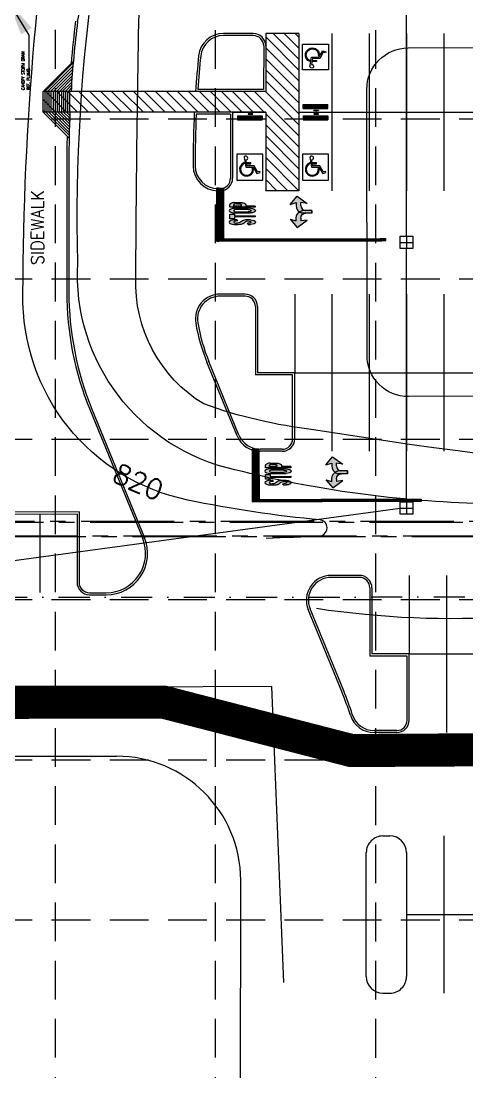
# Model space of a CAD drawing. Header units: inches. Extents: x -105549 to 5741, y -35602 to 5776.
# Drawn here: x 4685.3 to 4793, y 4342.7 to 4596.8 of the extents above; entities that cross this region are included whole.
import ezdxf

# ---------------------------------------------------------------- set-up
doc = ezdxf.new("R2010")
doc.units = ezdxf.units.IN
doc.header["$LTSCALE"] = 30
doc.header["$MEASUREMENT"] = 0
for name, pattern in [('CENTER2', [1.125, 0.75, -0.125, 0.125, -0.125]), ('DASHDOT2', [0.5, 0.25, -0.125, 0, -0.125]), ('DASHED', [0.75, 0.5, -0.25]), ('DASHED2', [0.375, 0.25, -0.125]), ('HIDDEN', [0.375, 0.25, -0.125])]:
    doc.linetypes.add(name, pattern=pattern)
for name, color, linetype in [('A-ANNO-DIM', 9, 'Continuous'), ('A-SITE-CURB', 2, 'Continuous'), ('A-SITE-CURB-INNER', 7, 'Continuous'), ('A-SITE-JCPENNEY UTILITIES', 220, 'Continuous'), ('A-SITE-PKSTRIPE', 7, 'Continuous'), ('A-SITE-PROPERTY', 6, 'DASHDOT2'), ('C-PRKG-HCAP', 8, 'Continuous'), ('G-VAL-TEXT', 7, 'Continuous'), ('GRID', 254, 'HIDDEN'), ('HATCH', 8, 'Continuous'), ('LIMITS OF DISTURBANCE', 1, 'DASHED'), ('PR-STM', 4, 'Continuous'), ('PR-STORM', 3, 'Continuous'), ('PR-WATER', 3, 'CENTER2'), ('SEWERLINE', 253, 'DASHED2'), ('x37001pto$0$P-CONT-LAND', 1, 'Continuous'), ('x37001pto$0$P-CONT-TXT', 1, 'Continuous')]:
    doc.layers.add(name, color=color, linetype=linetype)
doc.styles.add('JARCHTX', font='romans', dxfattribs={"width": 0.6875})
doc.styles.add('JFXNUM', font='ROMANS.shx', dxfattribs={"width": 0.875})
doc.styles.add('x37001pto$0$L80', font='simplex', dxfattribs={"height": 4.8})
doc.dimstyles.new('ARCH 96$7', dxfattribs={"dimscale": 96, "dimtxt": 0.09375, "dimasz": 0.09375, "dimexe": 0.0625, "dimexo": 0.0625, "dimgap": 0.0625, "dimtad": 0, "dimdec": 3, "dimzin": 15, "dimdsep": 46, "dimlunit": 4, "dimtxsty": 'JARCHTX', "dimblk": 'DIMTICK', "dimcen": 0.0625, "dimclrd": 256, "dimclre": 256, "dimclrt": 3, "dimadec": 0, "dimazin": 0, "dimtfac": 1, "dimtdec": 3, "dimtix": 1, "dimtmove": 2, "dimatfit": 3, "dimfxl": 0, "dimtvp": 1.166666666666667, "dimtolj": 1, "dimtzin": 15, "dimlwd": -1, "dimlwe": -1, "dimarcsym": 0})

# ---------------------------------------------------------------- blocks, each defined once
blk = doc.blocks.new('A$C614004A1')
for p, q in [((9.505931670959399, 1.499283488548826), (9.54880299972865, 73.4992707249985)), ((9.54880299972865, 73.4992707249985), (21.50723370877677, 73.49215025408921)), ((13.50593096187367, 1.496901748061646), (13.54880229064293, 73.49688898451132)), ((17.50593025278795, 1.494520007574465), (17.5488015815572, 73.49450724402413)), ((21.50592954370222, 1.492138267087284), (21.54880087247147, 73.49212550353695)), ((196.5877624951972, 75.00047986939899), (121.5877625267385, 74.99999762800144)), ((121.5877625267385, 74.99999762800144), (121.5882447681361, -2.340442733839154e-06)), ((174.0409206782424, 67.12219827416993), (171.0617401613272, 66.44151499192958)), ((171.0617401613272, 66.44151499192958), (172.5482085397816, 60.00009192691505)), ((177.006287435659, 58.32970730783563), (174.0409206782424, 67.12219827416993)), ((196.5882447365875, 0.0004799009548150934), (196.5877624951972, 75.00047986939899)), ((4.030199790911865, 46.30747627303936), (4.02234302720899, 33.02407641064929)), ((4.02234302720899, 33.02407641064929), (5.095368819020223, 33.02344174556492)), ((4.140800957866304, 33.02400634605146), (4.022413091799535, 33.14253434129932)), ((4.317577622241515, 33.02390178754285), (4.022517650308146, 33.31931100567454)), ((4.494354286616726, 33.02379722903424), (4.022622208816756, 33.49608767004975)), ((4.671130950991937, 33.02369267052563), (4.022726767325366, 33.67286433442496)), ((4.847907615367149, 33.02358811201702), (4.022831325833977, 33.84964099880017)), ((5.02468427974236, 33.02348355350841), (4.022935884342587, 34.02641766317538)), ((5.095431569578068, 33.129533870655), (4.023040442851197, 34.20319432755059)), ((5.095536128086678, 33.30631053503021), (4.023145001359808, 34.3799709919258)), ((5.095640686595289, 33.48308719940542), (4.023249559868418, 34.55674765630101)), ((5.095745245103899, 33.65986386378063), (4.023354118377028, 34.7335243206835)), ((5.095849803612509, 33.83664052815584), (4.023458676885639, 34.91030098505871)), ((5.09595436212112, 34.01341719253105), (4.023563235394249, 35.08707764943392)), ((5.09605892062973, 34.19019385690626), (4.02366779390286, 35.26385431380913)), ((5.09616347913834, 34.36697052128147), (4.02377235241147, 35.44063097818434)), ((5.096268037646951, 34.54374718565668), (4.02387691092008, 35.61740764255956)), ((5.096372596155561, 34.7205238500319), (4.023981469428691, 35.79418430693477)), ((5.096477154664171, 34.89730051440711), (4.024086027937301, 35.97096097130998)), ((5.096581713172782, 35.07407717878232), (4.024190586445911, 36.14773763568519)), ((5.096686271681392, 35.25085384315753), (4.024295144954522, 36.3245143000604)), ((5.096790830190002, 35.42763050753274), (4.024399703463132, 36.50129096443561)), ((5.096895388698613, 35.60440717190795), (4.024504261971742, 36.67806762880355)), ((5.096999947207223, 35.78118383628316), (4.024608820480353, 36.85484429317876)), ((5.097104505715834, 35.95796050065837), (4.024713378988963, 37.03162095755397)), ((5.09720906423172, 36.13473716503358), (4.024817937497573, 37.20839762192918)), ((5.09731362274033, 36.3115138294088), (4.024922496006184, 37.38517428630439)), ((5.097418181248941, 36.48829049378401), (4.025027054514794, 37.5619509506796)), ((5.097522739757551, 36.66506715815922), (4.025131613023404, 37.73872761505481)), ((5.097627298266161, 36.84184382252715), (4.025236171532015, 37.91550427943002)), ((5.097731856774772, 37.01862048690236), (4.025340730040625, 38.09228094380524)), ((5.097836415283382, 37.19539715127758), (4.025445288549236, 38.26905760818045)), ((5.097940973791992, 37.37217381564551), (4.025549847057846, 38.44583427254838)), ((5.098045532300603, 37.54895048002072), (4.025654405566456, 38.62261093692359)), ((5.098150090809213, 37.72572714439593), (4.025758964075067, 38.7993876012988)), ((5.098254649317823, 37.90250380877114), (4.025863522583677, 38.97616426567402)), ((5.098359207826434, 38.07928047314635), (4.025968081092287, 39.15294093004923)), ((5.098463766335044, 38.25605713752157), (4.026072639600898, 39.32971759442444)), ((5.098568324843654, 38.43283380189678), (4.026177198109508, 39.50649425880692)), ((5.098672883352265, 38.60961046627199), (4.026281756618118, 39.68327092318214)), ((5.098777441860875, 38.7863871306472), (4.026386315126729, 39.86004758755735)), ((5.098882000369485, 38.96316379502969), (4.026490873635339, 40.03682425193256)), ((5.098986558878096, 39.1399404594049), (4.026595432151225, 40.21360091630049)), ((5.099091117386706, 39.31671712378011), (4.026699990659836, 40.3903775806757)), ((5.099195675895317, 39.49349378815532), (4.026804549168446, 40.56715424505092)), ((5.099300234403927, 39.67027045253053), (4.026909107677056, 40.74393090942613)), ((5.099404792912537, 39.84704711690574), (4.027013666185667, 40.92070757380134)), ((5.099509351421148, 40.02382378128095), (4.027118224694277, 41.09748423817655)), ((5.099613909929758, 40.20060044565616), (4.027222783202888, 41.27426090255176)), ((5.099718468445644, 40.3773771100241), (4.027327341711498, 41.45103756692697)), ((5.099823026954255, 40.55415377439931), (4.027431900220108, 41.62781423130218)), ((5.099927585462865, 40.73093043877452), (4.027536458728719, 41.80459089567739)), ((5.100032143964199, 40.90770710314973), (4.027641017230053, 41.9813675600526)), ((5.10013670247281, 41.08448376752494), (4.027745575738663, 42.15814422442782)), ((5.10024126098142, 41.26126043190015), (4.027850134247274, 42.33492088880303)), ((5.10034581949003, 41.43803709627537), (4.027954692755884, 42.51169755317824)), ((5.100450377998641, 41.61481376065058), (4.028059251264494, 42.68847421755345)), ((5.100554936507251, 41.79159042502579), (4.028163809773105, 42.86525088192866)), ((5.100659495015861, 41.968367089401), (4.028268368281715, 43.04202754630387)), ((5.100764053524472, 42.14514375377621), (4.028372926790325, 43.21880421067908)), ((5.100868612033082, 42.32192041815142), (4.028477485298936, 43.39558087505429)), ((5.100973170541693, 42.49869708252663), (4.028582043807546, 43.5723575394295)), ((5.101077729050303, 42.67547374690184), (4.028686602316156, 43.74913420380472)), ((5.101182287558913, 42.85225041127705), (4.028791160824767, 43.92591086817993)), ((5.101286846067524, 43.02902707565227), (4.028895719333377, 44.10268753255514)), ((5.101391404576134, 43.2058037400202), (4.029000277841988, 44.27946419692307)), ((5.101495963084744, 43.38258040439541), (4.029104836350598, 44.45624086129828)), ((5.101600521593355, 43.55935706877062), (4.029209394859208, 44.63301752567349)), ((5.101705080101965, 43.73613373314583), (4.029313953367819, 44.80979419004871)), ((5.101809638617851, 43.91291039752105), (4.029418511876429, 44.98657085442392)), ((5.101914197126462, 44.08968706189626), (4.029523070385039, 45.16334751879913)), ((5.102018755635072, 44.26646372627147), (4.02962762889365, 45.34012418317434)), ((5.102123314143682, 44.44324039064668), (4.02973218740226, 45.51690084754955)), ((5.102227872652293, 44.62001705502189), (4.02983674591087, 45.69367751192476)), ((5.102332431160903, 44.7967937193971), (4.029941304419481, 45.87045417629997)), ((5.102436989669513, 44.97357038377231), (4.030045862928091, 46.04723084067518)), ((5.102541548178124, 45.15034704814752), (4.030150421436701, 46.22400750505039)), ((5.103225582730374, 46.30684160795499), (4.030199790911865, 46.30747627303936)), ((5.102646106686734, 45.32712371252273), (4.123507687298115, 46.30742108399136)), ((5.102750665195344, 45.50390037689795), (4.300284351673326, 46.30731652548275)), ((5.102855223703955, 45.68067704127316), (4.477061016048538, 46.30721196698141)), ((5.102959782212565, 45.85745370564837), (4.653837680423749, 46.3071074084728)), ((5.103064340721176, 46.03423037002358), (4.83061434479896, 46.30700284996419)), ((5.103168899229786, 46.21100703439879), (5.007391009174171, 46.30689829145558)), ((5.095368819020223, 33.02344174556492), (5.103225582730374, 46.30684160795499)), ((129.720821209783, 31.28467008004372), (127.5319721569031, 29.34530646077474)), ((132.5940672006909, 31.8291953466105), (129.720821209783, 31.28467008004372)), ((135.3404217464995, 30.8246215738327), (132.5940672006909, 31.8291953466105)), ((137.1845293784863, 28.5548896938999), (135.3404217464995, 30.8246215738327)), ((148.9521711722118, 40.49914179687767), (146.1311625800445, 40.49912365811906)), ((146.1311625800445, 40.49912365811906), (146.1312461571069, 27.50090439346241)), ((148.9522516537254, 27.9823536065669), (148.9521711722118, 40.49914179687767)), ((172.5482085397816, 60.00009192691505), (154.7599676555255, 50.05177874946094)), ((154.7599676555255, 50.05177874946094), (154.7601018692803, 29.17835050998838)), ((158.4003143281225, 46.78070861005835), (177.006287435659, 58.32970730783563)), ((158.4004504262848, 25.61420815283054), (158.4003143281225, 46.78070861005835)), ((161.9134958776776, 45.64592119940789), (165.9798871712774, 48.6045072974448)), ((9.505931670959399, 1.499283488548826), (21.50592954370222, 1.492138267087284)), ((121.5882447681361, -2.340442733839154e-06), (196.5882447365875, 0.0004799009548150934)), ((127.5319721569031, 29.34530646077474), (126.6458256532424, 26.55851156915742)), ((126.6458256532424, 26.55851156915742), (127.3125322421765, 23.71111863668921)), ((127.3125322421765, 23.71111863668921), (129.3438264257202, 21.60733595228521)), ((129.3438264257202, 21.60733595228521), (132.1659126531158, 20.84111847646273)), ((132.1659126531158, 20.84111847646273), (135.5111474052828, 21.84315691727534)), ((134.9819817211173, 21.62893364414049), (135.5111474052756, 21.84315691728261)), ((135.5111474052756, 21.84315691728261), (158.4004504262848, 25.61420815283054)), ((137.5796253543522, 25.83847271258128), (137.1845293784863, 28.5548896938999)), ((154.7601018692803, 29.17835050998838), (137.5796253543449, 25.83847271258855)), ((145.6669761702506, 21.71837739697366), (148.3197876480845, 22.17284716984432))]:
    blk.add_line(p, q)
at = {"const_width": 2}
for points in [[(2.013841408013832, 40.40666729947407, 1), (1.98576275697269, 38.40686441184516, 1)], [(2.013841408013832, 40.40666729947407, -1), (1.98576275697269, 38.40686441184516, -1)]]:
    blk.add_lwpolyline(points, format="xyb", dxfattribs=at)
for centre, radius, start, end in [((164.8885148895642, 28.22080046701012), 20.41290272367948, 199.1507102943714, 86.93522986188289), ((164.8934287402517, 28.25556520520331), 17.64382275671945, 200.3021361931564, 99.72351043322314)]:
    blk.add_arc(centre, radius, start, end)
blk = doc.blocks.new('A$C1C146E1A')
h = blk.add_hatch(color=256)
edge = h.paths.add_edge_path()
edge.add_ellipse((23.99999586641206, 36.93289423644092), major_axis=(-0.05132577733456856, 8.93286268357224), ratio=0.4477714848969944, start_angle=269.8525913445367, end_angle=449.8525913445366)
edge.add_line((19.99999586696504, 36.93289423590068), (19.99999586696504, 8.932894236530046))
edge.add_ellipse((23.99999586641206, 8.932894236440916), major_axis=(-0.05132577733456856, -8.93286268357224), ratio=0.4477714848969944, start_angle=-89.85259134453662, end_angle=90.14740865546334)
edge.add_line((27.99999586584454, 8.932894236186257), (27.99999586585909, 36.93289423645183))
edge = h.paths.add_edge_path(flags=16)
edge.add_ellipse((23.99999586641206, 32.93289423644092), major_axis=(2.91038304567337e-11, 5.023872822712292), ratio=0.398099249433455, start_angle=270, end_angle=450, ccw=False)
edge.add_line((25.99999586587364, 32.93289425089642), (25.99999586590275, 12.93289422265843))
edge.add_ellipse((23.99999586641206, 12.93289423644092), major_axis=(2.91038304567337e-11, -5.023872822712292), ratio=0.398099249433455, start_angle=-90, end_angle=90, ccw=False)
edge.add_line((21.99999586645572, 12.93289423617171), (21.99999586645572, 32.93289423584429))
h.paths.add_polyline_path([(17.99999586641206, 44.93289423644092), (9.999995866426616, 44.93289423644092), (9.999995866426616, 36.93289423644455), (12.99999586639751, 36.93289423644092), (12.99999586642662, 0.9328942364409158), (14.99999586642662, 0.9328942364409158), (14.99999586641206, 36.9328942364391), (17.99999586642662, 36.9328942364391)])
edge = h.paths.add_edge_path()
edge.add_ellipse((3.999995866412064, 36.93289423644092), major_axis=(-0.05132577733456856, 8.93286268357224), ratio=0.4477714848969944, start_angle=269.8525913445367, end_angle=449.8525913445366)
edge.add_line((-4.133020411245525e-06, 36.93289423614624), (-4.133034963160753e-06, 30.139557458333))
edge.add_spline(control_points=[(-4.133034963160753e-06, 30.13955745815474), (0.09204347259947099, 28.86472447804044), (0.2551419532392174, 26.60585722379619), (0.9964238997781649, 23.05615149812002), (2.739652232121443, 20.05753078000635), (5.265942426631227, 17.33425267917119), (5.72814485852723, 15.02371705626138), (5.968363845808199, 13.82286978859338)], knot_values=[0, 0, 0, 0, 7.672008527506644, 13.5939759226332, 21.56241280565045, 28.20760964824187, 35.39869751881698, 35.39869751881698, 35.39869751881698, 35.39869751881698], degree=3, periodic=0)
edge.add_ellipse((3.999995866412064, 12.93289423644092), major_axis=(-0.0002045615832284872, 5.026276176095846), ratio=0.3979088945474419, start_angle=89.99907213681212, end_angle=280.1978993221585, ccw=False)
edge.add_line((1.999995866470272, 12.9328942358934), (1.999995866470272, 14.93289423588976))
edge.add_line((1.999995866470272, 14.93289423588976), (-4.133034963160753e-06, 12.93289423635542))
edge.add_line((-4.133034963160753e-06, 12.93289423635542), (-4.133049515075982e-06, 8.932894237072105))
edge.add_ellipse((3.999995866412064, 8.932894236440916), major_axis=(-0.05132577733456856, -8.93286268357224), ratio=0.4477714848969944, start_angle=-89.85259134453662, end_angle=90.14740865546334)
edge.add_line((7.999995865859091, 8.932894236295397), (7.999995865844539, 15.72620432535768))
edge.add_spline(control_points=[(7.999995865917299, 15.72620432497934), (7.816088724299334, 17.01538465035992), (7.477518166444497, 19.3887481755628), (6.425314879830694, 23.07887578747977), (4.312038273405051, 26.00018400862973), (2.404237270326121, 29.28988785453475), (2.140666816354496, 31.66517360373109), (1.999995866441168, 32.93289423645183)], knot_values=[0, 0, 0, 0, 7.822817244690111, 14.40170063673055, 22.72545192348302, 29.33066680926449, 36.8910053119441, 36.8910053119441, 36.8910053119441, 36.8910053119441], degree=3, periodic=0)
edge.add_ellipse((3.999995866412064, 32.93289423644092), major_axis=(2.91038304567337e-11, 5.023872822712292), ratio=0.398099249433455, start_angle=270, end_angle=450, ccw=False)
edge.add_line((5.999995865873643, 32.93289425071816), (5.999995865859091, 30.93289423643182))
edge.add_line((5.999995865859091, 30.93289423643182), (7.999995865844539, 32.9328942364391))
edge.add_line((7.999995865844539, 32.9328942364391), (7.999995865829987, 36.93289423666283))
h = blk.add_hatch(color=256)
edge = h.paths.add_edge_path()
edge.add_spline(control_points=[(34.71783742588013, 16.93289423644092), (35.03103759142687, 17.14481644366242), (36.04006071595359, 17.82755684814038), (37.14242669095984, 19.98061098251128), (37.85597113208496, 22.6313262495496), (37.95753864239668, 24.54651411920349), (37.99999586641206, 25.34710045020984)], knot_values=[0, 0, 0, 0, 2.249841176892016, 7.248213838741719, 13.92475078102982, 18.72031585888844, 18.72031585888844, 18.72031585888844, 18.72031585888844], degree=3, periodic=0)
edge.add_line((37.99999586642662, 25.34710045030442), (37.99999586641206, 36.51868802258832))
edge.add_spline(control_points=[(37.99999586641206, 36.51868802267563), (37.95753864239668, 37.31927435368198), (37.85597113208496, 39.23446222333223), (37.14242669095984, 41.88517749037055), (36.04006071595359, 44.03823162474146), (35.03103759142687, 44.72097202921941), (34.71783742588013, 44.93289423644092)], knot_values=[0, 0, 0, 0, 4.79556507785862, 11.47210202014672, 16.47047468199642, 18.72031585888844, 18.72031585888844, 18.72031585888844, 18.72031585888844], degree=3, periodic=0)
edge.add_line((34.71783742589469, 44.93289423644092), (33.99999586642662, 44.93289423644092))
edge.add_line((33.99999586642662, 44.93289423644092), (29.99999586642662, 44.93289423644092))
edge.add_line((29.99999586642662, 44.93289423644092), (29.99999586642662, 0.9328942364409158))
edge.add_line((29.99999586642662, 0.9328942364409158), (31.99999586642662, 0.9328942364409158))
edge.add_line((31.99999586642662, 0.9328942364409158), (31.99999586644117, 16.93289423644092))
edge.add_line((31.99999586644117, 16.93289423644092), (33.99999586642662, 16.93289423644092))
edge.add_line((33.99999586642662, 16.93289423644092), (34.71783742590924, 16.93289423644273))
edge = h.paths.add_edge_path(flags=16)
edge.add_arc((33.68660464645654, 36.93289423644273), 0.9999999999980618, 72.1451811161481, 89.99999997331958)
edge.add_line((33.68660464692221, 37.93289423644092), (31.99999586644117, 37.93289423644092))
edge.add_line((31.99999586644117, 37.93289423644092), (31.99999586645572, 24.93289423652095))
edge.add_line((31.99999586645572, 24.93289423652095), (33.68660464692221, 24.93289423659007))
edge.add_arc((33.68660464687855, 25.93289423658825), 0.9999999999980632, 270.0000000025013, 287.8548188995748)
edge.add_spline(control_points=[(33.99321078025969, 24.98105775941076), (34.25532923729043, 25.06549151303261), (34.85721284759347, 25.29427898961876), (35.49030212769867, 26.4514124014313), (35.92142932116985, 27.76426476417328), (35.97316008221242, 28.87761798064821), (35.99999586638296, 29.45517968686181)], knot_values=[0, 0, 0, 0, 1.581114370861386, 3.775431275722226, 6.945493626079587, 10.36269338531543, 10.36269338531543, 10.36269338531543, 10.36269338531543], degree=3, periodic=0)
edge.add_line((35.99999586641206, 29.45517968740387), (35.99999586641206, 33.41060878629105))
edge.add_spline(control_points=[(35.99999586641206, 33.41060878602002), (35.97316008224152, 33.98817049223362), (35.92142932119896, 35.10152370870856), (35.49030212772777, 36.41437607145053), (34.85721284762258, 37.57150948326307), (34.25532923731953, 37.80029695985286), (33.99321078028879, 37.88473071347107)], knot_values=[0, 0, 0, 0, 3.417199759235846, 6.587262109593207, 8.781579014454048, 10.36269338531543, 10.36269338531543, 10.36269338531543, 10.36269338531543], degree=3, periodic=0)
for p, q in [((9.999995866426616, 44.93289423644092), (17.99999586642662, 44.93289423644092)), ((9.999995866441168, 36.93289423644455), (9.999995866426616, 44.93289423644092)), ((12.99999586638296, 36.93289423644092), (9.999995866441168, 36.93289423644455)), ((12.99999586642662, 0.9328942364409158), (12.99999586638296, 36.93289423644092)), ((17.99999586642662, 36.93289423644092), (14.99999586642662, 36.93289423644092)), ((14.99999586642662, 36.93289423644092), (14.99999586642662, 0.9328942364409158)), ((17.99999586642662, 44.93289423644092), (17.99999586642662, 36.93289423644092)), ((29.99999586642662, 0.9328942364409158), (29.99999586642662, 44.93289423644092)), ((29.99999586642662, 44.93289423644092), (33.99999586642662, 44.93289423644092)), ((31.99999586644117, 24.93289423652095), (31.99999586644117, 37.93289423644092)), ((31.99999586644117, 37.93289423644092), (33.68660464695131, 37.93289423644092)), ((33.99999586642662, 44.93289423644092), (34.71783742588013, 44.93289423644092)), ((5.999995865859091, 30.93289423644092), (7.999995865844539, 32.93289423644455)), ((33.68660464692221, 24.93289423659007), (31.99999586642662, 24.93289423652095)), ((35.99999586641206, 33.41060878672215), (35.99999586641206, 29.45517968678723)), ((37.99999586641206, 36.51868802267381), (37.99999586641206, 25.34710045020802)), ((1.999995867023245, 14.93289423644092), (-4.132962203584611e-06, 12.93289423643728)), ((14.99999586642662, 0.9328942364409158), (12.99999586642662, 0.9328942364409158)), ((31.99999586642662, 0.9328942364409158), (29.99999586642662, 0.9328942364409158)), ((31.99999586642662, 0.9328942364409158), (31.99999586644117, 16.93289423644092)), ((33.99999586642662, 16.93289423644092), (31.99999586644117, 16.93289423644092)), ((34.71783742588013, 16.93289423644092), (33.99999586642662, 16.93289423644092))]:
    blk.add_line(p, q)
for points in [[(-4.133034963160753e-06, 36.93289423644092), (-4.133034963160753e-06, 30.13955745800922)], [(7.999995865844539, 32.93289423644455), (7.999995865844539, 36.93289423644092)], [(19.99999586696504, 36.93289423644092), (19.99999586696504, 8.932894236440916)], [(27.99999586584454, 8.932894236440916), (27.99999586584454, 8.932894236440916), (27.99999586584454, 36.93289423644092)], [(5.999995865859091, 30.93289423644455), (5.999995865859091, 32.93289423643)], [(21.99999586644117, 32.93289423644092), (21.99999586647027, 12.93286754669316)], [(25.9999958658882, 12.93286754670407), (25.99999586585909, 32.93289423643)], [(-4.133034963160753e-06, 12.93289423636452), (-4.133034963160753e-06, 8.932894236440916)], [(1.999995866470272, 14.93289423586975), (1.999995866470272, 12.93286754669316)], [(7.999995865844539, 8.932894236440916), (7.999995865844539, 8.932894236440916), (7.999995865844539, 15.72620435224599)]]:
    blk.add_lwpolyline(points)
for centre, start, end in [((33.68660464692221, 36.93289423629176), 72.14518114419573, 89.99999999833247), ((33.6866046468931, 25.93289423659007), 270.0000000016675, 287.8548188558042)]:
    blk.add_arc(centre, 1, start, end)
for centre, major_axis, ratio, start_param, end_param in [((3.999995866412064, 36.93289423644092), (-0.05132577733456856, 8.932862683572239), 0.4477714848969944, 4.709816214000917, 7.851408867590709), ((3.999995866412064, 32.93289423644092), (2.91038304567337e-11, 5.023872822712292), 0.398099249433455, 4.71238898038469, 7.853981633974483), ((23.99999586641206, 36.93289423644092), (-0.05132577733456856, 8.932862683572239), 0.4477714848969944, 4.709816214000917, 7.851408867590709), ((23.99999586641206, 32.93289423644092), (2.91038304567337e-11, 5.023872822712292), 0.398099249433455, 4.71238898038469, 7.853981633974483)]:
    blk.add_ellipse(centre, major_axis=major_axis, ratio=ratio, start_param=start_param, end_param=end_param)
at = {"extrusion": (0, 0, -0.9999999999999998)}
for centre in [(3.999995866412064, 8.932894236440916), (23.99999586641206, 8.932894236440916)]:
    blk.add_ellipse(centre, major_axis=(-0.05132577733456856, -8.932862683572239), ratio=0.4477714848969944, start_param=4.709816214000917, end_param=7.851408867590709, dxfattribs=at)
at = {"extrusion": (0, 0, -0.9999999999999999)}
blk.add_ellipse((3.999995866412064, 12.93289423644092), major_axis=(-0.000204561583228486, 5.026276176095807), ratio=0.3979088945474419, start_param=1.392809406836333, end_param=4.712405174652328, dxfattribs=at)
at = {"extrusion": (0, 0, -1)}
blk.add_ellipse((23.99999586641206, 12.93289423644092), major_axis=(2.91038304567337e-11, -5.023872822712292), ratio=0.398099249433455, start_param=4.71238898038469, end_param=7.853981633974483, dxfattribs=at)
for points in [[(35.99999586641206, 33.41060878602002), (35.97316008224152, 33.98817049223362), (35.92142932119896, 35.10152370870856), (35.49030212772777, 36.41437607145053), (34.85721284762258, 37.57150948326307), (34.25532923731953, 37.80029695985286), (33.99321078028879, 37.88473071347107)], [(35.99999586638296, 29.45517968686181), (35.97316008221242, 28.87761798064821), (35.92142932116985, 27.76426476417328), (35.49030212769867, 26.4514124014313), (34.85721284759347, 25.29427898961876), (34.25532923729043, 25.06549151303261), (33.99321078025969, 24.98105775941076)]]:
    blk.add_open_spline(points, degree=3, knots=[0, 0, 0, 0, 3.417199759235846, 6.587262109593207, 8.781579014454048, 10.36269338531543, 10.36269338531543, 10.36269338531543, 10.36269338531543])
for points in [[(37.99999586641206, 36.51868802267563), (37.80352581836632, 38.90840780210783), (36.9328703507199, 42.13113885543498), (35.61550626228563, 44.25492890514215), (34.71783742588013, 44.93289423644092)], [(-4.133034963160753e-06, 30.13955745815474), (0.3730429823044688, 26.32173549252184), (1.053593427059241, 23.44002149745575), (2.986550944537157, 19.95610533523723), (4.939540675317403, 17.26807792083491), (5.968363845808199, 13.82286978859338)], [(7.999995865917299, 15.72620432497934), (7.351427225337829, 19.58346710179831), (6.355209365283372, 22.71842749179268), (4.20548469296773, 26.28211837403433), (2.689230092713842, 29.2160897285321), (1.999995866441168, 32.93289423645183)], [(37.99999586641206, 25.34710045020984), (37.80352581836632, 22.95738067077764), (36.9328703507199, 19.73464961745049), (35.61550626228563, 17.61085956773968), (34.71783742588013, 16.93289423644092)]]:
    blk.add_spline(points, degree=3)
blk = doc.blocks.new('A$C14571C61')
blk.add_hatch(color=256).paths.add_polyline_path([(49.33332555474772, 42.66666666667788), (25.33332555473316, 62.66666666667516), (30.6666588880762, 45.33333333333485), (22.66665888794523, 45.33333333333394, 0.3548366194942922), (-7.778595318086445e-06, 26.66666666672518), (-7.778595318086445e-06, -9.094947017729282e-13), (7.999992221404682, 9.094947017729282e-13), (7.999992221404682, 17.33333333333576, -0.4142135623727863), (22.66665888806165, 32.00000000000182), (30.6666588880762, 32.00000000000273), (27.99999222139013, 13.33333333331666)])
for p, q in [((25.33332555474772, 62.66666666666788), (49.33332555473316, 42.66666666666788)), ((25.33332555473316, 62.66666666666788), (30.66665888806165, 45.33333333333394)), ((30.66665888806165, 45.33333333333394), (22.66665888794523, 45.33333333333394)), ((22.66665888806165, 32.00000000000182), (22.6666588880762, 32.00000000000182)), ((22.6666588880762, 32.00000000000182), (30.66665888806165, 32.00000000000182)), ((49.33332555473316, 42.66666666666788), (27.99999222140468, 13.33333333333394)), ((27.99999222140468, 13.33333333333394), (30.66665888806165, 32.00000000000182)), ((-7.778595318086445e-06, 0), (-7.778595318086445e-06, 26.66666666675519)), ((7.999992221404682, 0), (-7.778595318086445e-06, 0)), ((7.999992221404682, 0), (7.999992221404682, 17.33333333333576))]:
    blk.add_line(p, q)
for centre, radius, start, end in [((22.82901395151566, 22.04094980390983), 23.29294935487217, 90.39936270447136, 168.5455569926245), ((22.6666588880762, 17.33333333333576), 14.66666666666667, 90, 180)]:
    blk.add_arc(centre, radius, start, end)
blk = doc.blocks.new('DIMTICK')
for p, q in [((0, 1), (0, -1)), ((-1, 0), (1, -4.440892098500626e-16))]:
    blk.add_line(p, q)
at = {"const_width": 0.1414213562373096}
blk.add_lwpolyline([(0.7071067811865477, 0.7071067811865475), (-0.7071067811865475, -0.7071067811865477)], dxfattribs=at)

msp = doc.modelspace()

# ---------------------------------------------------------------- hatches: boundary and pattern name
at = {"layer": 'A-ANNO-DIM'}
h = msp.add_hatch(dxfattribs=at)
h.set_pattern_fill('ANSI31', scale=0.08333333333333333, angle=90.07622371580015, style=0)
h.set_pattern_definition([(315.0762237158002, (4732.547244993912, 4556.360206803372), (0.007355890133574022, 0.007375488105016018), [])])
h.paths.add_polyline_path([(4773.397543172206, 4543.635171159631), (4773.396803105648, 4544.191463447711), (4734.213917012789, 4544.139336276036), (4734.197657167093, 4556.361547800091), (4732.547244993912, 4556.360206803372), (4732.564246084908, 4543.580848354443)])
h = msp.add_hatch(dxfattribs=at)
h.set_pattern_fill('ANSI31', scale=0.08333333333333333, angle=90.07622371580015, style=0)
h.set_pattern_definition([(315.0762237158002, (4741.157277193819, 4493.372460072518), (0.007355890133574022, 0.007375488105016018), [])])
h.paths.add_polyline_path([(4782.007575372106, 4480.647424428778), (4782.006835305549, 4481.203716716843), (4742.823949212696, 4481.151589545183), (4742.807689366992, 4493.373801069223), (4741.157277193819, 4493.372460072518), (4741.174278284815, 4480.59310162359)])
at = {"layer": 'HATCH'}
h = msp.add_hatch(dxfattribs=at)
h.set_pattern_fill('ANSI31', scale=15, angle=89.99733957421846, style=0)
h.set_pattern_definition([(134.9973395742184, (4752.435162168433, 4555.788271800528), (-1.325886775588785, -1.325763651002235), [])])
h.paths.add_polyline_path([(4744.436926638242, 4593.78864324608), (4744.436276536842, 4579.78864327044), (4727.482745830261, 4579.789430453355), (4697.418095940258, 4579.790826450931), (4690.652517477938, 4579.791140598318), (4690.652285311982, 4574.791140603687), (4697.153698280308, 4574.790838722372), (4744.436044357775, 4574.788643257722), (4744.435162077294, 4555.788643287058), (4752.435162068665, 4555.788271800528), (4752.436926629627, 4593.788271759549)])
h = msp.add_hatch(dxfattribs=at)
h.set_pattern_fill('ANSI31', scale=4, angle=179.9973395742185, style=0)
h.set_pattern_definition([(224.9973395742185, (4697.418095940258, 4579.790826450931), (0.3535369736005959, -0.3535698068236759), [])])
h.paths.add_polyline_path([(4690.652517477924, 4579.791140598332), (4697.418095940258, 4579.790826450931, -0.006680417569363958), (4697.970185978804, 4587.108129565357)])
h = msp.add_hatch(dxfattribs=at)
h.set_pattern_fill('ANSI31', scale=4, angle=224.9973395742185, style=0)
h.set_pattern_definition([(269.9973395742185, (4697.153698280308, 4574.790838722358), (0.4999999994609897, -2.321659468818335e-05), [])])
h.paths.add_polyline_path([(4690.652517477924, 4579.791140598332), (4690.652285311982, 4574.791140603687), (4697.153698280308, 4574.790838722372, 0.004372907374604653), (4697.485813214298, 4579.790823306612)])
h = msp.add_hatch(dxfattribs=at)
h.set_pattern_fill('ANSI31', scale=4, angle=269.9973395742185, style=0)
h.set_pattern_definition([(314.9973395742184, (4696.950559211371, 4568.492281779225), (0.353569806823676, 0.3535369736005958), [])])
h.paths.add_polyline_path([(4690.652285311997, 4574.791140603702), (4696.950559211371, 4568.492281779225, -0.005736957620863408), (4697.153698280308, 4574.790838722372)])

# ---------------------------------------------------------------- linework, layer by layer
for p, q in [((4732.547244993912, 4556.360206803372), (4734.197657167093, 4556.361547800091)), ((4734.197657167093, 4556.361547800091), (4734.213917054561, 4544.139336276077)), ((4734.213917012789, 4544.139336276036), (4734.197657167093, 4556.361547800091)), ((4773.397543172206, 4543.635171159631), (4732.564246084908, 4543.580848354443)), ((4734.213917012789, 4544.139336276036), (4773.396803105648, 4544.191463447711)), ((4773.397561727213, 4543.621223755469), (4773.396803105648, 4544.191463447711)), ((4741.157277193819, 4493.372460072518), (4742.807689366992, 4493.373801069223)), ((4742.807689366992, 4493.373801069223), (4742.82394925446, 4481.151589545208)), ((4742.823949212696, 4481.151589545168), (4742.807689366992, 4493.373801069223)), ((4782.007575372106, 4480.647424428778), (4741.174278284815, 4480.59310162359)), ((4742.823949212696, 4481.151589545168), (4782.006835305549, 4481.203716716843)), ((4782.007593927113, 4480.633477024601), (4782.006835305549, 4481.203716716843))]:
    msp.add_line(p, q)
at = {"layer": 'A-SITE-CURB', "color": 7}
for p, q in [((4741.4373032351, 4593.788782533447), (4734.204769878386, 4593.789118363013)), ((4744.436787330778, 4590.788643270353), (4744.436276536842, 4579.788643270469)), ((4744.436276536842, 4579.788643270469), (4727.482745830261, 4579.789430453355)), ((4736.43604436639, 4574.789014741385), (4727.185840703984, 4574.789444234193)), ((4736.43604436639, 4574.7890147414), (4736.435301393358, 4558.789014746711)), ((4696.891344575153, 4562.796291561506), (4696.889883792173, 4531.343795441353)), ((4733.089243436987, 4556.360927854003), (4732.547244994058, 4556.360206803358)), ((4733.435162097041, 4555.789154057391), (4732.89316317506, 4555.789179224143)), ((4739.434001179441, 4530.788875485276), (4733.444326098746, 4530.789153604986)), ((4742.433861876634, 4527.788736181057), (4742.433118903617, 4511.788736206145)), ((4737.513651965346, 4496.51745684605), (4730.238592032663, 4514.305938018428)), ((4751.433118851914, 4511.788318283798), (4742.433118903617, 4511.788736182498)), ((4751.432375920878, 4495.788318293213), (4751.433118851914, 4511.788318283798)), ((4702.471064246929, 4502.949688608162), (4715.176777446002, 4471.882543854081)), ((4748.432236624532, 4492.788457603907), (4743.06687892336, 4492.788706734587)), ((4698.865131934056, 4477.622023826159), (4698.864364645648, 4461.097455035502)), ((4767.082278549817, 4462.787591494416), (4760.244749788719, 4462.787908984377)), ((4770.08213924701, 4459.787452190198), (4770.081396273992, 4443.787452262564)), ((4701.864225342841, 4458.097315739171), (4705.920470518875, 4458.097127394765)), ((4762.802086250013, 4434.683899278927), (4754.690965632442, 4454.516659108791)), ((4779.081396222275, 4443.787034340246), (4770.081396273992, 4443.787452262564)), ((4779.080653291254, 4427.787034326015), (4779.081396222275, 4443.787034340246)), ((4776.080513994908, 4424.787173636694), (4770.590737015722, 4424.787428546246)), ((4449.885718075442, 4419.077329825974), (4708.383859848924, 4419.065326932803)), ((4772.718296926934, 4399.787329768529), (4774.427918070956, 4399.787250380876)), ((4768.716718113559, 4365.787515548451), (4768.718111188005, 4395.787515516102)), ((4778.427732323384, 4395.787064641932), (4778.426339248952, 4365.787064674267)), ((4738.376359492744, 4257.534563913665), (4738.382466820884, 4389.063933969461)), ((4772.716532365986, 4361.787329809493), (4774.426153510023, 4361.787250421839))]:
    msp.add_line(p, q, dxfattribs=at)
msp.add_lwpolyline([(4698.995750536938, 4596.722144385931, 0.0154836248055306), (4697.418095940258, 4579.790826450931, 0.00934459226300187)], format="xyb", dxfattribs=at)
msp.add_lwpolyline([(4698.865131934056, 4477.622023826159), (4572.865124014868, 4477.454399010822)], dxfattribs=at)
for centre, radius, start, end in [((4419.423196012503, 4659.277176968993), 286.4855063452369, 347.3876719601521, 12.60700718828624), ((4734.204491279248, 4587.789118369481), 6, 89.99733957421846, 173.9863797358757), ((4741.436787334009, 4590.788782577787), 3, 359.9973394238126, 89.99733957421846), ((4971.515967289888, 4562.789639227725), 244.6246227951858, 173.9863797358233, 176.0151109826755), ((4971.515967289859, 4562.789639227696), 274.6246227951573, 177.4953552181905, 179.9986097893673), ((4971.515967289888, 4562.789639227725), 244.6246227951858, 177.1882870616863, 180.2402195691807), ((4732.893441774198, 4561.78917921766), 6, 180.2402195691156, 269.9973395742185), ((4733.435301396588, 4558.789154054153), 3, 269.9973395742185, 359.9973394238289), ((4771.889883711236, 4531.340312133842), 74.99999999996362, 179.9973389490853, 202.2433781349486), ((4733.444047499608, 4524.789153611455), 6, 89.99733957421846, 189.6703010867052), ((4739.433861879865, 4527.788875488499), 3, 359.9973394238354, 89.99733957412575), ((4771.889883711265, 4531.340312133842), 45, 189.6703010867481, 202.2433781349489), ((4743.067157522484, 4498.788706728112), 6, 202.2433781349555, 269.9973395742185), ((4748.432375924123, 4495.788457600669), 3, 269.9973395741188, 359.9973394238126), ((4705.920934850743, 4468.097127383982), 10, 269.9973395742185, 22.24337813494161), ((4760.244471189566, 4456.787908990853), 6, 89.99733957421846, 202.2433781349555), ((4767.082139250255, 4459.787591497647), 3, 359.9973394238354, 89.99733957421846), ((4701.864364642388, 4461.097315735933), 3, 179.9973395742417, 269.9973395742185), ((4693.383266785662, 4406.293275753247), 75, 17.60162640298814, 22.2433781349488), ((4770.591015614846, 4430.787428539777), 6, 197.6016264029916, 269.9973395742185), ((4776.08065329447, 4427.787173633456), 3, 269.9973395742185, 359.9973394238126), ((4708.382466853232, 4389.065326965138), 30, 359.9973395742189, 89.99733957421846), ((4772.718111183684, 4395.787329772851), 4, 89.99733942414102, 179.9973394241415), ((4774.427732327706, 4395.787250385198), 4, 359.9973394241416, 89.99733942414102), ((4772.716718109237, 4365.787329805185), 4, 179.9973394241415, 269.997339424141), ((4774.426339253259, 4365.787250417539), 4, 269.997339424141, 359.9973394241416)]:
    msp.add_arc(centre, radius, start, end, dxfattribs=at)
at = {"layer": 'A-SITE-CURB-INNER', "color": 7, "linetype": 'ByBlock'}
for p, q in [((4741.437247171343, 4593.288782535499), (4734.204746661795, 4593.289118363551)), ((4743.936787331331, 4590.788666488254), (4743.936299755267, 4580.288666486551)), ((4743.936299755267, 4580.288666486551), (4728.019376689466, 4580.28940553643)), ((4735.936021149013, 4574.28903795853), (4727.662350444443, 4574.289422107802)), ((4735.936021149013, 4574.28903795853), (4735.935301393896, 4558.789037988259)), ((4696.391344575692, 4562.796314783554), (4696.389883792697, 4531.343818663401)), ((4733.435185313632, 4556.289154056867), (4732.893186391666, 4556.289179223604)), ((4739.43397796285, 4530.288875485814), (4733.444302882141, 4530.289153605525)), ((4741.933861877173, 4527.788759398973), (4741.933095686254, 4511.288759399627)), ((4737.976444095111, 4496.70672766956), (4730.701384162428, 4514.495208841938)), ((4750.933095635846, 4511.288341500942), (4741.933095686254, 4511.288759399627)), ((4750.932375921417, 4495.788341509819), (4750.933095635846, 4511.288341500942)), ((4702.008272117178, 4502.760417784652), (4714.713985316237, 4471.693273030571)), ((4748.432259841124, 4493.288457603368), (4743.066902139952, 4493.288706734049)), ((4699.36515518211, 4478.122689477374), (4699.364364645095, 4461.097431818911)), ((4767.082255333225, 4462.287591494955), (4760.244726572128, 4462.287908984916)), ((4769.582139247563, 4459.787475408099), (4769.58137305663, 4443.287475480989)), ((4701.864248559432, 4458.597315738632), (4705.920493735466, 4458.597127394227)), ((4763.264878379778, 4434.873170102437), (4755.153757762193, 4454.705929932301)), ((4778.581373006222, 4443.2870575587), (4769.58137305663, 4443.287475480989)), ((4778.580653291778, 4427.787057542606), (4778.581373006222, 4443.2870575587)), ((4776.080537211499, 4425.287173636156), (4770.590760232313, 4425.287428545707))]:
    msp.add_line(p, q, dxfattribs=at)
for points in [[(4698.499581959652, 4596.783924179777, 0.009344592263000346), (4697.419951937816, 4586.557946620233, 0.009344592263000346)], [(4699.36515518211, 4478.122689477374), (4428.127137627873, 4477.761846463479), (4428.146427766917, 4463.261859294802, -0.4142135623730802), (4423.65241834394, 4458.755876682077), (4410.571594418513, 4458.738474534739, -0.4142135623731099), (4396.052317110842, 4473.219171564335), (4396.009107170215, 4505.699164757549)]]:
    msp.add_lwpolyline(points, format="xyb", dxfattribs=at)
for centre, radius, start, end in [((4734.204491279248, 4587.789118369481), 5.5, 89.99733957421846, 173.9863797358757), ((4741.436787334009, 4590.788782577787), 2.5, 359.9973394238126, 89.99733957421846), ((4971.515967289888, 4562.789639227725), 244.1246227951858, 173.9863797358233, 175.8892985103151), ((4971.515967289888, 4562.789639227725), 244.1246227951858, 177.3000144807133, 180.2402195691807), ((4971.515967289859, 4562.789639227696), 275.1246227951573, 178.7103391151626, 179.9986097893673), ((4732.893441774198, 4561.78917921766), 5.5, 180.2402195691156, 269.9973395742185), ((4733.435301396588, 4558.789154054153), 2.5, 269.9973395742185, 359.9973394238289), ((4771.889883711236, 4531.340312133842), 75.49999999996362, 179.9973389490853, 202.2433781349486), ((4733.444047499608, 4524.789153611455), 5.5, 89.99733957421846, 189.6703010867052), ((4739.433861879865, 4527.788875488499), 2.5, 359.9973394238354, 89.99733957412575), ((4771.889883711265, 4531.340312133842), 44.5, 189.6703010867481, 202.2433781349489), ((4743.067157522484, 4498.788706728112), 5.5, 202.2433781349555, 269.9973395742185), ((4748.432375924123, 4495.788457600669), 2.5, 269.9973395741188, 359.9973394238126), ((4705.920934850743, 4468.097127383982), 9.5, 269.9973395742185, 22.24337813494161), ((4760.244471189566, 4456.787908990853), 5.5, 89.99733957421846, 202.2433781349555), ((4767.082139250255, 4459.787591497647), 2.5, 359.9973394238354, 89.99733957421846), ((4701.864364642388, 4461.097315735933), 2.5, 179.9973395742417, 269.9973395742185), ((4693.383266785662, 4406.293275753247), 75.5, 17.60162640298814, 22.2433781349488), ((4770.591015614846, 4430.787428539777), 5.5, 197.6016264029916, 269.9973395742185), ((4776.08065329447, 4427.787173633456), 2.5, 269.9973395742185, 359.9973394238126)]:
    msp.add_arc(centre, radius, start, end, dxfattribs=at)
at = {"layer": 'A-SITE-PKSTRIPE', "color": 7}
for p, q in [((4744.436926638242, 4593.78864324608), (4744.436276536842, 4579.788643270469)), ((4752.436926629627, 4593.788271759564), (4744.436926638242, 4593.78864324608)), ((4752.436926629627, 4593.788271759564), (4752.435162068665, 4555.788271800542)), ((4760.436926620983, 4593.787900273048), (4760.435162060036, 4555.787900314041)), ((4769.436926611292, 4593.787482350715), (4769.435162050329, 4555.787482391694)), ((4778.436926601571, 4593.787064428383), (4778.435162040638, 4555.787064469361)), ((4787.436926591879, 4593.786646506051), (4787.435162030932, 4555.786646547043)), ((4690.652517477938, 4579.791140598318), (4697.970185978804, 4587.108129565357)), ((4690.652285311982, 4574.791140603687), (4690.652517477938, 4579.791140598318)), ((4697.485813214298, 4579.790823306612), (4690.652517477938, 4579.791140598318)), ((4744.436276536842, 4579.788643270469), (4697.418095940258, 4579.790826450931)), ((4697.153698280308, 4574.790838722372), (4690.652285311982, 4574.791140603687)), ((4696.950559211356, 4568.492281779225), (4690.652285311982, 4574.791140603687)), ((4744.436044357775, 4574.788643257707), (4697.153698280308, 4574.790838722372)), ((4736.43604436639, 4574.789014741385), (4744.436044357775, 4574.788643257692)), ((4744.436044357775, 4574.788643257707), (4744.435162077294, 4555.788643287058)), ((4752.436044349146, 4574.788271767815), (5066.436044044211, 4574.77369094039)), ((4752.435162068665, 4555.788271800542), (4744.435162077294, 4555.788643287058)), ((4751.434001174377, 4530.788318263352), (4751.43311889391, 4511.788318283798)), ((4760.434001164685, 4530.787900353782), (4760.432236603738, 4492.78790039476)), ((4769.434001154994, 4530.787482431435), (4769.432236594032, 4492.787482472428)), ((4778.434001145273, 4530.787064509102), (4778.43223658434, 4492.787064550081)), ((4787.434001135582, 4530.78664658677), (4787.432236574634, 4492.786646627748)), ((4751.43311889391, 4511.788318283798), (5057.424747509459, 4511.774109313284)), ((4689.864426209129, 4477.610049686951), (4689.889702943043, 4458.610066500459)), ((4779.082278502756, 4462.787034319772), (4779.081396222275, 4443.787034340246)), ((4788.08227849305, 4462.786616410216), (4788.080513932102, 4424.786616451194)), ((4779.081396222275, 4443.787034340232), (5031.081395992602, 4443.775332514982)), ((4787.427918056987, 4399.786646715293), (4787.426153496053, 4361.786646756271)), ((4778.427035786182, 4380.7870646581), (5031.078470536289, 4380.775332582925))]:
    msp.add_line(p, q, dxfattribs=at)
at = {"layer": 'A-SITE-PROPERTY', "color": 7}
msp.add_lwpolyline([(4369.073351725834, 4929.040170670589), (4369.060672484484, 4653.69783633796), (4347.128582932462, 4610.542428018976), (4347.123338259495, 4457.21859095736), (5104.564712729058, 4457.829763202157, -0.03290652140655619), (5094.086463585598, 4584.301938500968), (5094.099366883966, 4763.791939598188), (4823.44336419928, 4763.803538165419), (4823.449402536731, 4904.655664505714), (4762.294967421534, 4904.659654380725, 0.2476969470313169), (4741.618573817381, 4893.836475284217, -0.7064720868083769), (4610.535530388384, 4929.024417048073)], format="xyb", close=True, dxfattribs=at)
at = {"layer": 'GRID', "color": 253, "linetype": 'HIDDEN', "ltscale": 1.25}
for p, q in [((4732.280808135647, 3488.381912235241), (4732.280808135647, 5735.410172878532)), ((4771.021509468392, 3488.375821386851), (4771.021509468392, 5735.410172878532)), ((4693.556391343981, 3488.38800052336), (4693.792448578924, 5733.804377418599)), ((4228.651690811232, 4573.189132898932), (5700.79834145205, 4573.189132898932)), ((4228.651690811232, 4534.448431566188), (5700.79834145205, 4534.448431566188)), ((4228.651690811232, 4495.707730233548), (5700.79834145205, 4495.707730233548)), ((4228.651690811232, 4456.967028900909), (5700.79834145205, 4456.967028900909)), ((4228.651690811232, 4418.226327568165), (5700.79834145205, 4418.226327568165)), ((4228.651690811232, 4379.485626235631), (5700.79834145205, 4379.485626235631))]:
    msp.add_line(p, q, dxfattribs=at)
at = {"layer": 'LIMITS OF DISTURBANCE', "ltscale": 3, "const_width": 8}
msp.add_lwpolyline([(5419.741339792548, 4922.513198023426), (4740.322747746561, 4930.447808067123), (4725.311755034279, 4900.821116216394), (4702.754911676702, 4883.929606501946), (4664.582060514598, 4884.514435651525), (4643.035629000346, 4902.190915172015), (4632.157210363159, 4934.403096331434), (4363.966502137881, 4934.403096331434), (4361.92991334641, 4655.561374912878), (4338.699856220905, 4609.833995567179), (4340.13995475459, 4459.311177124178), (4301.92637707169, 4408.945273666575), (4345.124340799021, 4380.718225851918), (4365.615678075628, 4414.479985720582, -0.2299998567874292), (4392.199045983723, 4431.637602000306), (4719.728411785103, 4432.156847727483), (4765.112398542399, 4420.442295325784), (5066.00294324522, 4422.123861260005), (5066.690473476865, 4356.214211640411), (5136.639542908148, 4356.214211640411)], format="xyb", dxfattribs=at)
at = {"layer": 'PR-STM', "color": 4}
for p, q in [((4776.934581469308, 4543.287064482774), (4779.934581469304, 4543.287064482774)), ((4778.434581469306, 4544.787064482774), (4778.434581469306, 4541.787064482773)), ((4778.431529268854, 4480.559934478223), (4778.431529268854, 4477.559934478221)), ((4776.931529268855, 4479.059934478222), (4779.931529268853, 4479.059934478222))]:
    msp.add_line(p, q, dxfattribs=at)
for points in [[(4776.934581469308, 4541.787064482773), (4776.934581469308, 4544.787064482774), (4779.934581469304, 4544.787064482774), (4779.934581469304, 4541.787064482773)], [(4776.931529268855, 4477.559934478221), (4776.931529268855, 4480.559934478223), (4779.931529268853, 4480.559934478223), (4779.931529268853, 4477.559934478221)]]:
    msp.add_lwpolyline(points, close=True, dxfattribs=at)
at = {"layer": 'PR-STORM', "color": 140}
for points in [[(4778.434581469306, 4544.787064482774), (4778.437507028785, 4604.787064414878)], [(4778.431529268854, 4480.559934478223), (4778.434581469306, 4541.787064482773)]]:
    msp.add_lwpolyline(points, dxfattribs=at)
at = {"layer": 'PR-STORM', "color": 140, "elevation": 407.3080623645292}
msp.add_lwpolyline([(4583.113619939189, 4452.776394883893), (4776.931529268855, 4479.059934478222)], dxfattribs=at)
at = {"layer": 'PR-WATER', "color": 2}
for p, q in [((5059.853749933984, 4475.787721872892), (4456.411458550766, 4475.814326789376)), ((5070.108128801618, 4472.287258361667), (4464.411536573092, 4472.313333640374))]:
    msp.add_line(p, q, dxfattribs=at)
at = {"layer": 'PR-WATER'}
for p, q in [((5062.005974200375, 4475.580572403695), (4458.563682817157, 4475.607177320178)), ((5072.26035306801, 4472.08010889247), (4466.563760839484, 4472.106184171177))]:
    msp.add_line(p, q, dxfattribs=at)
at = {"layer": 'SEWERLINE', "color": 30, "linetype": 'Continuous'}
for q in [(4648.09048797251, 4435.416887601628), (4748.702846002641, 4364.398249573185)]:
    msp.add_line((4745.83392956521, 4435.887606429059), q, dxfattribs=at)
at = {"layer": 'x37001pto$0$P-CONT-LAND', "color": 43, "flags": 128}
for points, elevation in [([(4744.55248197582, 4471.799470292377, 0.002759888722596416), (4757.883805200319, 4472.348528501625, 0.7682225454698192), (4757.643236991502, 4476.19507237064, -0.02946628629724803), (4725.637628629454, 4481.005824525168, -0.362417069879429), (4685.809210772725, 4530.901080126111, -0.04208990116872884), (4696.390807501646, 4652.451779579716, -0.1152894325011554), (4741.014795659991, 4745.63585649766, 0.3114483568627153), (4747.45506812762, 4816.945923304745, -0.01862304733580363), (4737.838708545462, 4833.967324328434, 0.3036384493370081), (4709.285982339745, 4847.709266607257, -0.2274694431756953), (4627.51630657566, 4856.716390116742, -0.1042836398397074), (4597.250181702175, 4887.548588147606, -0.2284011040705465), (4590.976163632329, 4968.101387332139, -0.1748480964203306)], 819.9999999999999), ([(4756.670236849098, 4454.837204763524, 0.1077866191567994), (4850.216268979215, 4460.9621989334, 0.2678657045184324), (4855.580969961962, 4467.819811481479, 0.380496419107388), (4848.301739439517, 4476.71377315376, 0.0284786870215232), (4796.766202712744, 4480.145795220813, -0.05624546250061475), (4736.97364213112, 4488.330353662707, -0.3689160862359841), (4699.040516844624, 4538.317330964858, -0.08441441671108892), (4719.642353266475, 4680.68821043538, -0.1612802438765967), (4761.216594997019, 4734.730549982886, 0.1895082066676911), (4786.124687108913, 4771.941390948068), (4794.991873941738, 4805.002350404889), (4797.285035762305, 4820.963144962996, 0.4182488368776219), (4790.548868290005, 4834.333531316918), (4735.006213624993, 4854.586835611515, 0.1853469328194399), (4717.386899410076, 4854.289506350426, -0.2556194018144111), (4629.140262621614, 4859.239251285819, -0.1040176365841649), (4599.81215188959, 4889.110735557802, -0.2279813446961325), (4593.742106135655, 4966.936728260989, -0.1746636764559289)], 821), ([(4986.806521800659, 4438.609588030356, 0.3026935809504601), (4981.335946196564, 4468.798173433674, 0.1969883810824309), (4943.047182887106, 4481.165682785256, -0.03473418954087148), (4755.95134168948, 4497.988942569008, -0.05626303064439508), (4729.447654218716, 4504.220792157174, -0.271683322962074), (4713.07775286476, 4534.860602417595, -0.005587038043396242), (4714.336663610869, 4620.166612190395, -0.3394321847825119), (4743.71607567383, 4655.913657316447, -0.03792793039972295), (4837.055637178359, 4673.442743593127, 0.4629285467382609), (4846.237827368816, 4686.655861045137, -0.1381344801995762), (4852.093307979131, 4790.662217480037, -0.02323230951040648), (4868.787408612277, 4828.411512601683, 0.567042948001407), (4863.436593855625, 4840.293974983127, 0.01319785251736695), (4777.813798760816, 4858.341870059097, -0.04152160582636902), (4764.251655357455, 4861.8997991373, 0.04627008388809398), (4736.443177460505, 4866.670712577793, 0.1987199654566827), (4729.514421735077, 4864.895260590187, -0.3026387604660578), (4630.764170842071, 4861.762169421883, -0.1037349800856832), (4602.374222811706, 4890.672800731828, -0.2275335671019665), (4596.508177398521, 4965.772183174733, -0.1744676539261434)], 822), ([(5018.948926718076, 4446.984263229318, -0.06221629402342212), (5025.909244042986, 4462.250567745787, 0.5566085352577782), (4997.634189224932, 4506.180042037315), (4778.902932699646, 4506.000841263758, -0.4142135623730949), (4768.894743321088, 4515.992645173108), (4768.842074247249, 4580.280161747781, -0.414213562373095), (4778.8338781566, 4590.288351126337), (4895.957957964428, 4590.384307808694, 0.5842512767677676), (4922.429589225133, 4636.961806412428, -0.05664219549009077), (4897.611223946855, 4681.347198586707, -0.3340364908388544), (4944.568785432542, 4821.578494449354, 0.006255293933180237), (4955.46519427741, 4827.914887345594, 0.1045423492066266), (4969.516420888087, 4842.582607034015, 0.4927534875844114), (4965.724134689597, 4849.562429965512, 0.01548436089955842), (4840.432528660219, 4862.511349414749, 0.03921027870499681), (4769.260488746886, 4869.197745081678, 0.01617339573085006), (4736.798934197609, 4870.128168922181, 0.1433811060911855), (4727.772613951847, 4867.337821878318, -0.3024880616702573), (4632.388026487684, 4864.285150182046, -0.1034340541931842), (4604.936404601714, 4892.234775397077, -0.2270548659042114), (4599.27439040723, 4964.60776356865, -0.1742588970152828)], 823)]:
    msp.add_lwpolyline(points, format="xyb", dxfattribs=dict(at, elevation=elevation))

# ---------------------------------------------------------------- block references
at = {"layer": 'A-ANNO-DIM', "color": 7}
for name, p, xscale, yscale, zscale, rotation in [('A$C14571C61', (4755.549094928823, 4550.358415755315), 0.08333333334013374, 0.08333333333575865, 0.08333333333333333, 90.04655408809097), ('A$C1C146E1A', (4741.988518535805, 4547.637318505308), 0.1388888888856331, 0.1388888888905058, 0.1388888888889201, 90.04655408808785), ('A$C14571C61', (4755.548208027722, 4551.025080446218), -0.08333333334013523, 0.08333333333575865, 0.08333333333333333, 90.10589334350931), ('A$C1C146E1A', (4750.598550735712, 4484.64957177444), 0.1388888888856331, 0.1388888888905058, 0.1388888888889201, 90.04655408808785), ('A$C14571C61', (4764.15912712873, 4487.370669024447), 0.08333333334013374, 0.08333333333575865, 0.08333333333333333, 90.04655408809097), ('A$C14571C61', (4764.158240227629, 4488.03733371535), -0.08333333334013523, 0.08333333333575865, 0.08333333333333333, 90.10589334350931)]:
    msp.add_blockref(name, p, dxfattribs=dict(at, xscale=xscale, yscale=yscale, zscale=zscale, rotation=rotation))
at = {"layer": 'C-PRKG-HCAP', "color": 7, "yscale": 0.08333333333956716, "zscale": 0.08333333333333333}
for p, xscale, rotation in [((4753.335891188413, 4574.862387532012), -0.08333333331562742, 269.9977081342944), ((4737.464785772798, 4574.714809337151), 0.08333333331567036, 269.9969710141426), ((4753.335884301661, 4574.714072319977), 0.08333333331567036, 269.9969710141426)]:
    msp.add_blockref('A$C614004A1', p, dxfattribs=dict(at, xscale=xscale, rotation=rotation))

# ---------------------------------------------------------------- texts
at = {"layer": 'A-SITE-JCPENNEY UTILITIES', "color": 7, "insert": (4685.458698334527, 4580.129457827012), "char_height": 0.75, "width": 9.056938375863808, "attachment_point": 1, "rotation": 90.07622371580017, "style": 'JARCHTX'}
msp.add_mtext('CANOPY STORM DRAIN\\PREF. PLUMB.', dxfattribs=at)
at = {"layer": 'G-VAL-TEXT', "color": 7, "style": 'JFXNUM', "width": 0.953125}
msp.add_text('SIDEWALK', height=2.999999831663445, rotation=89.99733957421846, dxfattribs=at).set_placement((4690.821551907342, 4537.833049782086))
msp.add_text('SIDEWALK', height=2.999999831663445, rotation=89.99733957421846, dxfattribs=at).set_placement((4690.821551907342, 4537.833049782086))
at = {"layer": 'x37001pto$0$P-CONT-TXT', "color": 43, "style": 'x37001pto$0$L80'}
msp.add_text('820', height=4.799999999999999, rotation=336.5234585705445, dxfattribs=at).set_placement((4707.033346072913, 4485.634709751963, 1.000000000000114))

# ---------------------------------------------------------------- leaders
at = {"layer": 'A-SITE-JCPENNEY UTILITIES', "color": 7}
msp.add_leader([(4681.999671095526, 4602.062738701279), (4687.197622549808, 4593.410357877844), (4687.208382644378, 4585.32222368226)], dimstyle='ARCH 96$7', dxfattribs=at)

doc.saveas('drawing.dxf')
